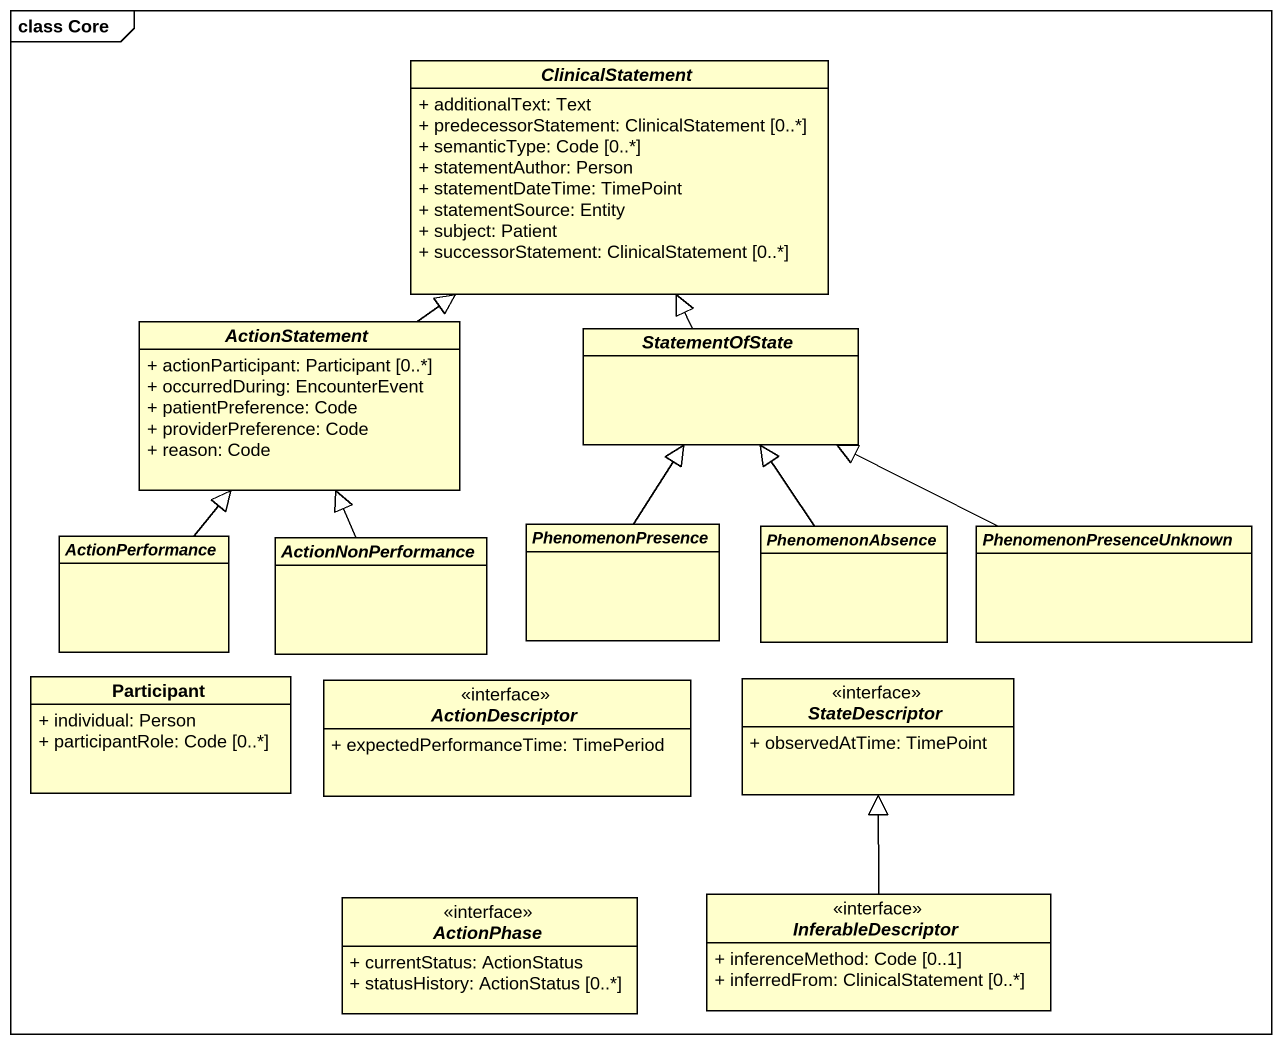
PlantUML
@startuml
mainframe class Core
hide circle
hide empty members
skinparam classAttributeIconSize 0
abstract class ClinicalStatement {
  + additionalText: Text
  + predecessorStatement: ClinicalStatement [0..*]
  + semanticType: Code [0..*]
  + statementAuthor: Person
  + statementDateTime: TimePoint
  + statementSource: Entity
  + subject: Patient
  + successorStatement: ClinicalStatement [0..*]
}
abstract class ActionStatement {
  + actionParticipant: Participant [0..*]
  + occurredDuring: EncounterEvent
  + patientPreference: Code
  + providerPreference: Code
  + reason: Code
}
abstract class StatementOfState
abstract class ActionPerformance
abstract class ActionNonPerformance
abstract class PhenomenonPresence
abstract class PhenomenonAbsence
abstract class PhenomenonPresenceUnknown
class "Participant" as Participant_ {
  + individual: Person
  + participantRole: Code [0..*]
}
interface ActionDescriptor {
  + expectedPerformanceTime: TimePeriod
}
interface StateDescriptor {
  + observedAtTime: TimePoint
}
interface ActionPhase {
  + currentStatus: ActionStatus
  + statusHistory: ActionStatus [0..*]
}
interface InferableDescriptor {
  + inferenceMethod: Code [0..1]
  + inferredFrom: ClinicalStatement [0..*]
}
ActionStatement -up-|> ClinicalStatement
StatementOfState -up-|> ClinicalStatement
ActionPerformance -up-|> ActionStatement
ActionNonPerformance -up-|> ActionStatement
PhenomenonPresence -up-|> StatementOfState
PhenomenonAbsence -up-|> StatementOfState
PhenomenonPresenceUnknown -left-|> StatementOfState
InferableDescriptor -up-|> StateDescriptor
@enduml
